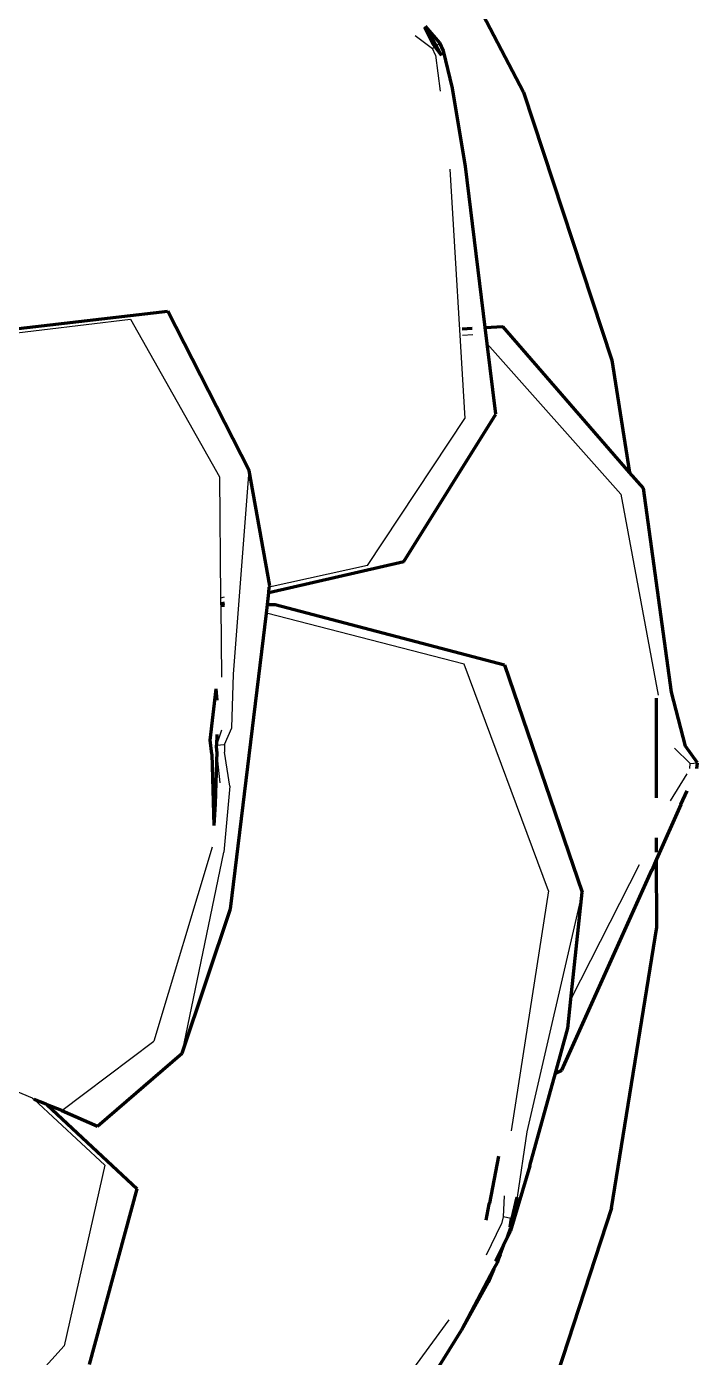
# Model space of a CAD drawing. Header units: millimetres. Extents: x 4307 to 31003, y 2809 to 20009.
# Drawn here: x 11418.1 to 11453.6, y 9318.6 to 9389 of the extents above; entities that cross this region are included whole.
import ezdxf

# ---------------------------------------------------------------- set-up
doc = ezdxf.new("R2010")
doc.units = ezdxf.units.MM
doc.layers.add('ProfileEdges', color=7, linetype='Continuous')

msp = doc.modelspace()

# ---------------------------------------------------------------- linework, layer by layer
for p, q in [((11438.692, 9388.547), (11439.603, 9387.852)), ((11439.797, 9387.999), (11439.994, 9388.148)), ((11439.603, 9387.852), (11439.732, 9387.95)), ((11439.759, 9387.504), (11439.603, 9387.852)), ((11439.732, 9387.95), (11439.797, 9387.999)), ((11439.759, 9387.504), (11440.003, 9385.592)), ((11440.524, 9381.462), (11441.306, 9368.276)), ((11416.572, 9372.677), (11423.618, 9373.525)), ((11423.618, 9373.525), (11428.327, 9365.182)), ((11441.184, 9372.693), (11441.735, 9372.726)), ((11442.497, 9372.23), (11449.555, 9364.272)), ((11436.154, 9360.5), (11441.306, 9368.276)), ((11428.327, 9365.182), (11428.392, 9358.776)), ((11429.074, 9354.745), (11429.904, 9365.525)), ((11449.555, 9364.272), (11451.53, 9353.641)), ((11436.154, 9360.5), (11430.961, 9359.347)), ((11428.586, 9358.819), (11428.392, 9358.776)), ((11428.392, 9358.776), (11428.395, 9358.468)), ((11428.395, 9358.468), (11428.397, 9358.35)), ((11428.397, 9358.35), (11428.605, 9358.349)), ((11428.397, 9358.35), (11428.435, 9354.584)), ((11441.281, 9355.281), (11430.818, 9357.982)), ((11445.74, 9343.28), (11441.281, 9355.281)), ((11428.991, 9351.902), (11429.074, 9354.745)), ((11428.445, 9351.786), (11428.179, 9350.989)), ((11428.592, 9351.023), (11428.991, 9351.902)), ((11428.179, 9350.989), (11428.592, 9351.023)), ((11428.592, 9351.023), (11428.601, 9350.623)), ((11452.409, 9350.83), (11453.239, 9350.024)), ((11428.369, 9349.002), (11428.192, 9350.657)), ((11428.889, 9348.824), (11428.601, 9350.623)), ((11453.239, 9350.024), (11453.612, 9350.05)), ((11452.188, 9348.046), (11453.068, 9349.478)), ((11453.207, 9349.757), (11453.239, 9350.024)), ((11428.889, 9348.824), (11428.556, 9345.324)), ((11427.942, 9345.591), (11424.861, 9335.321)), ((11426.363, 9334.69), (11428.556, 9345.324)), ((11450.533, 9344.653), (11446.926, 9337.559)), ((11445.74, 9343.28), (11443.763, 9330.589)), ((11447.514, 9343.207), (11444.589, 9330.526)), ((11419.992, 9331.652), (11424.861, 9335.321)), ((11418.443, 9332.312), (11414.835, 9333.807)), ((11418.443, 9332.312), (11418.506, 9332.254)), ((11418.506, 9332.254), (11422.276, 9328.777)), ((11444.589, 9330.526), (11444.075, 9327.073)), ((11422.276, 9328.777), (11420.113, 9319.217)), ((11443.388, 9327.146), (11443.347, 9326.038)), ((11442.46, 9324.017), (11443.247, 9325.666)), ((11443.347, 9326.038), (11443.247, 9325.666)), ((11443.768, 9325.95), (11443.347, 9326.038)), ((11443.373, 9324.576), (11443.699, 9325.491)), ((11443.822, 9325.939), (11443.768, 9325.95)), ((11440.461, 9320.579), (11433.054, 9310.455)), ((11420.113, 9319.217), (11413.322, 9311.651))]:
    msp.add_line(p, q)
at = {"layer": 'ProfileEdges', "lineweight": 211}
for p, q in [((11437.586, 9398.636), (11444.407, 9385.547)), ((11439.619, 9388.103), (11439.172, 9388.983)), ((11439.994, 9388.148), (11439.232, 9389.037)), ((11439.232, 9389.037), (11439.797, 9387.999)), ((11439.732, 9387.95), (11439.619, 9388.103)), ((11440.183, 9387.73), (11439.994, 9388.148)), ((11440.079, 9387.481), (11439.732, 9387.95)), ((11439.797, 9387.999), (11440.079, 9387.481)), ((11440.667, 9385.761), (11440.183, 9387.73)), ((11441.352, 9381.609), (11440.667, 9385.761)), ((11444.407, 9385.547), (11449.087, 9371.353)), ((11442.392, 9373.09), (11441.352, 9381.609)), ((11417.402, 9373.007), (11425.603, 9373.952)), ((11429.904, 9365.525), (11425.603, 9373.952)), ((11441.175, 9373.023), (11441.706, 9373.052)), ((11442.392, 9373.09), (11443.322, 9373.142)), ((11442.497, 9372.23), (11442.392, 9373.09)), ((11450.028, 9365.426), (11443.322, 9373.142)), ((11442.95, 9368.511), (11442.497, 9372.23)), ((11449.087, 9371.353), (11450.028, 9365.426)), ((11438.081, 9360.715), (11442.95, 9368.511)), ((11430.994, 9359.425), (11429.904, 9365.525)), ((11450.754, 9364.591), (11450.028, 9365.426)), ((11452.241, 9353.789), (11450.754, 9364.591)), ((11430.949, 9359.06), (11438.081, 9360.715)), ((11430.949, 9359.06), (11430.961, 9359.347)), ((11430.961, 9359.347), (11430.994, 9359.425)), ((11428.395, 9358.468), (11428.598, 9358.515)), ((11430.873, 9358.434), (11430.949, 9359.06)), ((11428.395, 9358.468), (11428.6, 9358.465)), ((11428.914, 9342.327), (11430.818, 9357.982)), ((11430.818, 9357.982), (11430.873, 9358.434)), ((11430.873, 9358.434), (11431.276, 9358.429)), ((11431.276, 9358.429), (11443.409, 9355.244)), ((11443.409, 9355.244), (11447.514, 9343.207)), ((11427.835, 9351.263), (11428.16, 9353.97)), ((11428.217, 9353.38), (11428.16, 9353.97)), ((11452.99, 9350.934), (11452.241, 9353.789)), ((11451.455, 9348.205), (11451.452, 9353.476)), ((11428.186, 9351.564), (11428.179, 9350.989)), ((11427.922, 9350.506), (11427.835, 9351.263)), ((11428.192, 9350.657), (11428.179, 9350.989)), ((11453.612, 9350.05), (11452.99, 9350.934)), ((11427.922, 9350.506), (11428.028, 9346.734)), ((11428.192, 9350.657), (11428.106, 9347.879)), ((11453.581, 9349.757), (11453.612, 9350.05)), ((11452.735, 9347.857), (11453.068, 9348.572)), ((11428.106, 9347.879), (11428.028, 9346.734)), ((11452.735, 9347.857), (11451.457, 9344.959)), ((11451.457, 9345.331), (11451.456, 9346.091)), ((11451.457, 9344.959), (11451.199, 9344.374)), ((11451.459, 9341.363), (11451.457, 9344.959)), ((11446.445, 9333.799), (11451.199, 9344.374)), ((11446.926, 9337.559), (11447.514, 9343.207)), ((11426.363, 9334.69), (11428.914, 9342.327)), ((11449.078, 9326.485), (11451.459, 9341.363)), ((11446.765, 9336.012), (11446.926, 9337.559)), ((11446.104, 9333.632), (11446.765, 9336.012)), ((11421.881, 9330.839), (11426.363, 9334.69)), ((11444.742, 9328.729), (11446.104, 9333.632)), ((11446.104, 9333.632), (11446.445, 9333.799)), ((11418.506, 9332.254), (11419.152, 9332.017)), ((11419.152, 9332.017), (11419.217, 9331.956)), ((11419.217, 9331.956), (11423.977, 9327.523)), ((11419.992, 9331.652), (11419.217, 9331.956)), ((11419.992, 9331.652), (11421.881, 9330.839)), ((11443.091, 9329.252), (11442.612, 9326.753)), ((11444.742, 9328.729), (11443.727, 9325.291)), ((11421.459, 9318.225), (11423.977, 9327.523)), ((11443.822, 9325.939), (11444.075, 9327.073)), ((11442.44, 9325.853), (11442.601, 9326.696)), ((11442.612, 9326.753), (11442.577, 9326.735)), ((11442.601, 9326.696), (11442.577, 9326.735)), ((11442.601, 9326.696), (11442.612, 9326.753)), ((11449.078, 9326.485), (11444.415, 9312.284)), ((11443.768, 9325.95), (11443.699, 9325.491)), ((11443.822, 9325.939), (11443.699, 9325.491)), ((11443.727, 9325.291), (11443.373, 9324.576)), ((11443.373, 9324.576), (11442.934, 9323.688)), ((11443.18, 9324.033), (11443.007, 9323.637)), ((11443.032, 9323.619), (11443.18, 9324.033)), ((11443.18, 9324.033), (11443.373, 9324.576)), ((11442.853, 9323.283), (11443.032, 9323.619)), ((11441.129, 9320.04), (11442.853, 9323.283)), ((11442.853, 9323.283), (11442.543, 9322.569)), ((11442.543, 9322.569), (11441.129, 9320.04)), ((11435.521, 9311.012), (11441.129, 9320.04))]:
    msp.add_line(p, q, dxfattribs=at)

doc.saveas('drawing.dxf')
